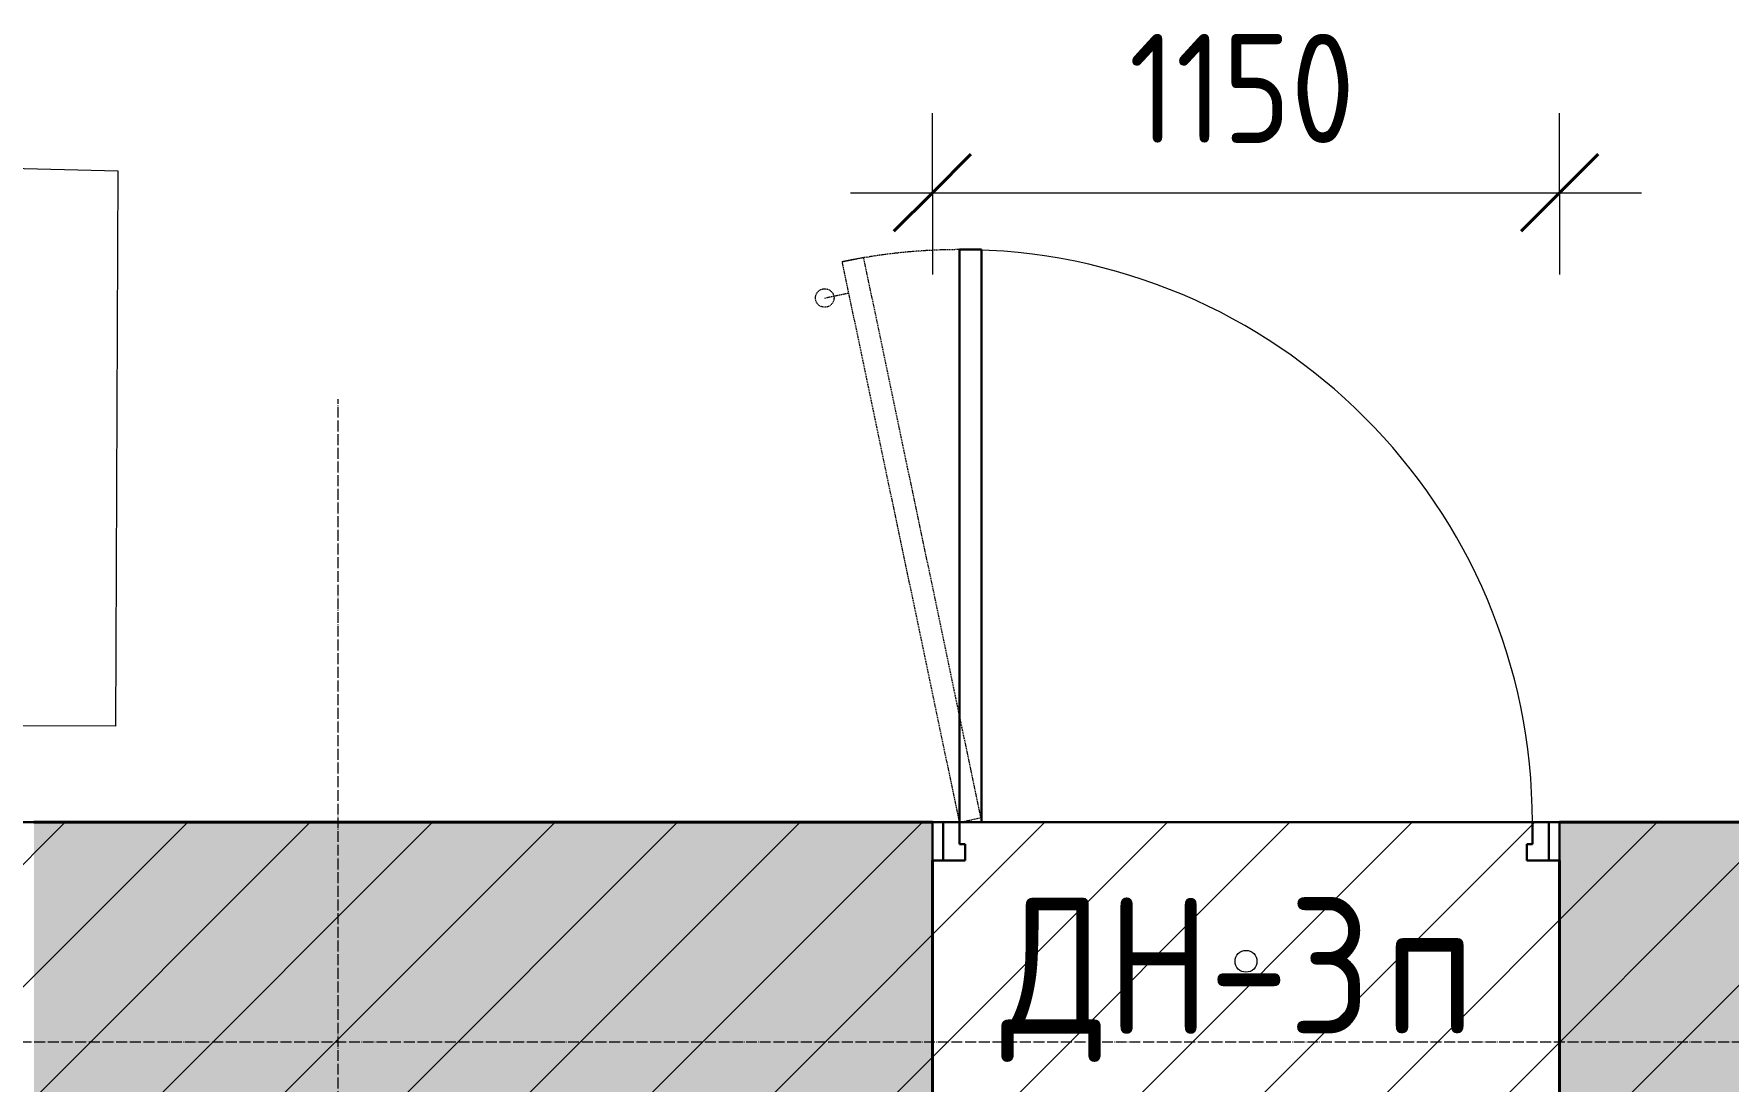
# Model space of a CAD drawing. Header units: millimetres. Extents: x -11886 to 379896, y -8130 to 47743.
# Drawn here: x 48852 to 51958, y 43284 to 45205 of the extents above; entities that cross this region are included whole.
import ezdxf

# ---------------------------------------------------------------- set-up
doc = ezdxf.new("R2010")
doc.units = ezdxf.units.MM
for name, pattern in [('ADSK_Линия сетки', [25, 20, -2.5, 0, -2.5]), ('ADSK_Снесено', [4.5, 3, -1.5]), ('ADSK_Штриховая_ш2 п1', [3, 2, -1])]:
    doc.linetypes.add(name, pattern=pattern)
for name, color, linetype, lineweight, true_color in [('Двери', 5, 'Continuous', 18, 0x0000ff), ('Линии', 7, 'Continuous', 9, 0x00a600), ('Стены наружные', 1, 'ADSK_Снесено', 18, 0xff0000)]:
    doc.layers.add(name, color=color, linetype=linetype, lineweight=lineweight, true_color=true_color)
for name, color, linetype, lineweight in [('Марки дверей', 7, 'Continuous', 20), ('Оси', 7, 'Continuous', 9), ('Размеры', 7, 'Continuous', 9), ('Размеры-100', 7, 'Continuous', 9)]:
    doc.layers.add(name, color=color, linetype=linetype, lineweight=lineweight)
doc.styles.add('GOST Common_1', font='GOST_Common.ttf', dxfattribs={"width": 0.9, "height": 200})
doc.styles.add('GOST Common_2', font='GOST_Common.ttf', dxfattribs={"width": 0.9, "height": 250})
doc.dimstyles.new('ADSK_Основной_2_мм_Округление_до_1_мм', dxfattribs={"dimscale": 304.8, "dimtxt": 201.142999, "dimasz": 0.463911, "dimexe": 0.492126, "dimexo": 0.492126, "dimgap": 0.098425, "dimtad": 1, "dimdec": 0, "dimdsep": 46, "dimtxsty": 'GOST Common_1', "dimblk1": 'OBLIQUE', "dimblk2": 'OBLIQUE', "dimsah": 1, "dimcen": 0.09, "dimdle": 0.492126, "dimazin": 2, "dimtfac": 1, "dimtdec": 4, "dimtix": 1, "dimtmove": 0, "dimatfit": 3, "dimfxl": 1, "dimtvp": 1, "dimtolj": 1, "dimtzin": 0, "dimlwd": 20, "dimlwe": 20, "dimarcsym": 2})

# ---------------------------------------------------------------- blocks, each defined once
blk = doc.blocks.new('AC_Дверь_Однопольная - ДН-3п 1150х2200h-1983112-01 План 1-го этажа маркировочный')
at = {"layer": 'Двери', "lineweight": 30}
for p, q in [((-525, 1305), (-485, 1305)), ((-525, 255), (-525, 1305)), ((-485, 1305), (-485, 255)), ((-575, 255), (-555, 255)), ((-575, 185), (-575, 255)), ((-555, 255), (-525, 255)), ((-555, 185), (-555, 255)), ((-555, 255), (-555, 185)), ((-485, 255), (-525, 255)), ((-525, 255), (-525, 215)), ((525, 255), (555, 255)), ((525, 215), (525, 255)), ((555, 255), (555, 185)), ((555, 255), (575, 255)), ((555, 185), (555, 255)), ((575, 255), (575, 185)), ((-525, 215), (-515, 215)), ((-515, 215), (-515, 185)), ((515, 215), (525, 215)), ((515, 185), (515, 215)), ((-555, 185), (-575, 185)), ((-515, 185), (-555, 185)), ((555, 185), (515, 185)), ((575, 185), (555, 185))]:
    blk.add_line(p, q, dxfattribs=at)
at = {"layer": 'Двери'}
blk.add_arc((-525, 255), 1050, 0, 90, dxfattribs=at)
blk = doc.blocks.new('ADSK_Марка_Дверь - Марка типа и комментарии-2020407-01 План 1-го этажа маркировочный')
at = {"layer": 'Марки дверей', "lineweight": 9}
blk.add_circle((0, 0), 0.2, dxfattribs=at)
blk = doc.blocks.new('DIMBLOCK66-01 План 1-го этажа маркировочный')
at = {"layer": 'Размеры-100', "lineweight": 20, "transparency": 16777216}
for p, q in [((50499.3, 44913.5), (50499.3, 45059.2)), ((51649.3, 44913.5), (51649.3, 45059.2)), ((50349.3, 44913.5), (51799.3, 44913.5)), ((50499.3, 44913.5), (50499.3, 44763.5)), ((51649.3, 44913.5), (51649.3, 44763.5))]:
    blk.add_line(p, q, dxfattribs=at)
at = {"layer": 'Размеры-100', "lineweight": 40, "transparency": 16777216}
for p, q in [((50499.3, 44913.5), (50570, 44984.2)), ((51649.3, 44913.5), (51720, 44984.2)), ((50499.3, 44913.5), (50428.6, 44842.8)), ((51649.3, 44913.5), (51578.6, 44842.8))]:
    blk.add_line(p, q, dxfattribs=at)
at = {"layer": 'Размеры-100', "color": 0, "lineweight": 20, "transparency": 16777216, "insert": (50859.6, 45204.9), "char_height": 200, "width": 515.472, "attachment_point": 1, "line_spacing_factor": 1.022761, "style": 'GOST Common_1'}
blk.add_mtext('1150', dxfattribs=at)
blk = doc.blocks.new('_Oblique')
at = {"color": 0, "linetype": 'ByBlock', "lineweight": -2}
blk.add_line((-0.5, -0.5), (0.5, 0.5), dxfattribs=at)

msp = doc.modelspace()

# ---------------------------------------------------------------- hatches: boundary and pattern name
at = {"lineweight": 13, "true_color": 0x636466, "transparency": 33554559}
h = msp.add_hatch(dxfattribs=at)
h.set_pattern_fill('ANSI31', color=251, scale=50)
h.set_pattern_definition([(45, (0, 84876.59), (-112.2532, 112.2532), [])])
h.paths.add_polyline_path([(49933.4, 8532.3), (56213.95, 8532.3), (56032.62, 43759.21), (46033.21, 43759.21), (46033.21, 20934.06), (46719.85, 20904.57), (46719.85, 10918.4), (782.6, 10918.4), (771.13, 8529.25), (290.5, 8529.25), (290.5, 306.79), (8273, 272.02), (8273, 2186.48), (18972.64, 2186.48), (18972.64, -2732.57), (31336.4, -2732.57), (31336.4, 2185.74), (42036.93, 2106.79), (42036.93, 150.23), (49933.4, 150.23)])
at = {"layer": 'Стены наружные', "linetype": 'Continuous', "true_color": 0xc0c0c0}
h = msp.add_hatch(color=9, dxfattribs=at)
h.paths.add_polyline_path([(54961.56, 43249.21), (55524.82, 43249.21), (55522.61, 43759.21), (54961.56, 43759.21), (54961.56, 43689.21)])
h.paths.add_polyline_path([(53446.56, 43249.21), (53446.56, 43759.21), (51649.33, 43759.21), (51649.33, 43249.21), (52537.78, 43249.21)])
h.paths.add_polyline_path([(48980.57, 43249.21), (50499.33, 43249.21), (50499.33, 43759.21), (48852.15, 43759.21), (48852.15, 43249.21)])
h.paths.add_polyline_path([(46543.21, 43249.21), (47342.15, 43249.21), (47342.15, 43759.21), (46033.21, 43759.21), (46033.21, 43249.21)])

# ---------------------------------------------------------------- linework, layer by layer
at = {"color": 251, "lineweight": 30, "true_color": 0x636466}
msp.add_lwpolyline([(46033.21, 20934.06), (46033.21, 43759.21), (56032.62, 43759.21), (56213.95, 8532.3), (49933.4, 8532.3), (49933.4, 150.23), (42036.93, 150.23), (42036.93, 2106.79), (31235.97, 2186.48), (31336.4, 2185.74), (31336.4, -2732.57), (18972.64, -2732.57), (18972.64, 2186.48), (8273, 2186.48), (8273, 272.02), (290.5, 306.79), (290.5, 8529.25)], dxfattribs=at)
at = {"layer": 'Линии', "color": 8, "lineweight": 18, "true_color": 0x808080}
for p, q in [((47051.26, 45002.18), (49006.15, 44953.92)), ((49006.15, 44953.92), (49001.78, 43935.17)), ((49001.78, 43935.17), (48731.78, 43936.33))]:
    msp.add_line(p, q, dxfattribs=at)
at = {"layer": 'Линии', "linetype": 'ADSK_Штриховая_ш2 п1'}
for p, q in [((50334.15, 44786.92), (50373.3, 44795.12)), ((50588.48, 43767.4), (50373.3, 44795.12)), ((50549.33, 43759.21), (50334.15, 44786.92)), ((50302.07, 44720.54), (50346.12, 44729.76)), ((50549.33, 43759.21), (50588.48, 43767.4)), ((50499.33, 43759.21), (50549.33, 43759.21))]:
    msp.add_line(p, q, dxfattribs=at)
msp.add_circle((50302.07, 44720.54), 17, dxfattribs=at)
msp.add_arc((50549.33, 43759.21), 1050, 89.8256, 101.8256, dxfattribs=at)
at = {"layer": 'Оси', "linetype": 'ADSK_Линия сетки'}
for p, q in [((49409.91, -7330.38), (49409.91, 44534.79)), ((-11086.22, 43356.79), (57141.72, 43356.79))]:
    msp.add_line(p, q, dxfattribs=at)
at = {"layer": 'Стены наружные', "color": 18, "linetype": 'Continuous', "lineweight": 40, "true_color": 0x000000}
for p, q in [((50499.33, 43759.21), (48852.15, 43759.21)), ((53446.56, 43759.21), (51649.33, 43759.21)), ((50499.33, 43249.21), (50499.33, 43689.21)), ((51649.33, 43689.21), (51649.33, 43249.21))]:
    msp.add_line(p, q, dxfattribs=at)
at = {"layer": 'Стены наружные', "color": 18, "linetype": 'Continuous', "true_color": 0x000000}
msp.add_line((50589.33, 43759.21), (51599.33, 43759.21), dxfattribs=at)

# ---------------------------------------------------------------- block references
at = {"layer": 'Двери'}
msp.add_blockref('AC_Дверь_Однопольная - ДН-3п 1150х2200h-1983112-01 План 1-го этажа маркировочный', (51074.33, 43504.21), dxfattribs=at)
at = {"layer": 'Марки дверей', "xscale": 99.99999999999993, "yscale": 99.99999999999993, "zscale": 99.99999999999993}
msp.add_blockref('ADSK_Марка_Дверь - Марка типа и комментарии-2020407-01 План 1-го этажа маркировочный', (51074.33, 43504.21), dxfattribs=at)

# ---------------------------------------------------------------- texts
at = {"layer": 'Марки дверей', "lineweight": 9, "char_height": 250, "attachment_point": 1, "style": 'GOST Common_2'}
for s, insert, width in [('ДН', (50625.5, 43621.22), 461.772), ('-3', (51006.5, 43621.22), 389.6201), ('\\fGOST Common|b0|i0|c204|p34|;\\W.9;п', (51327.97, 43621.22), 194.8101)]:
    msp.add_mtext(s, dxfattribs=dict(at, insert=insert, width=width))

# ---------------------------------------------------------------- dimensions: what is measured, and where the dimension line sits
at = {"layer": 'Размеры', "lineweight": 20}
dim = msp.add_linear_dim(base=(51649.33, 44913.52), p1=(50499.33, 44909.21), p2=(51649.33, 44909.21), dimstyle='ADSK_Основной_2_мм_Округление_до_1_мм', override={"dimpost": '<>', "dimfxl": 1150}, dxfattribs=at)
dim.commit()
dim.dimension.update_dxf_attribs({"geometry": 'DIMBLOCK66-01 План 1-го этажа маркировочный', "text_midpoint": (51074.33, 45043.52)})

doc.saveas('drawing.dxf')
